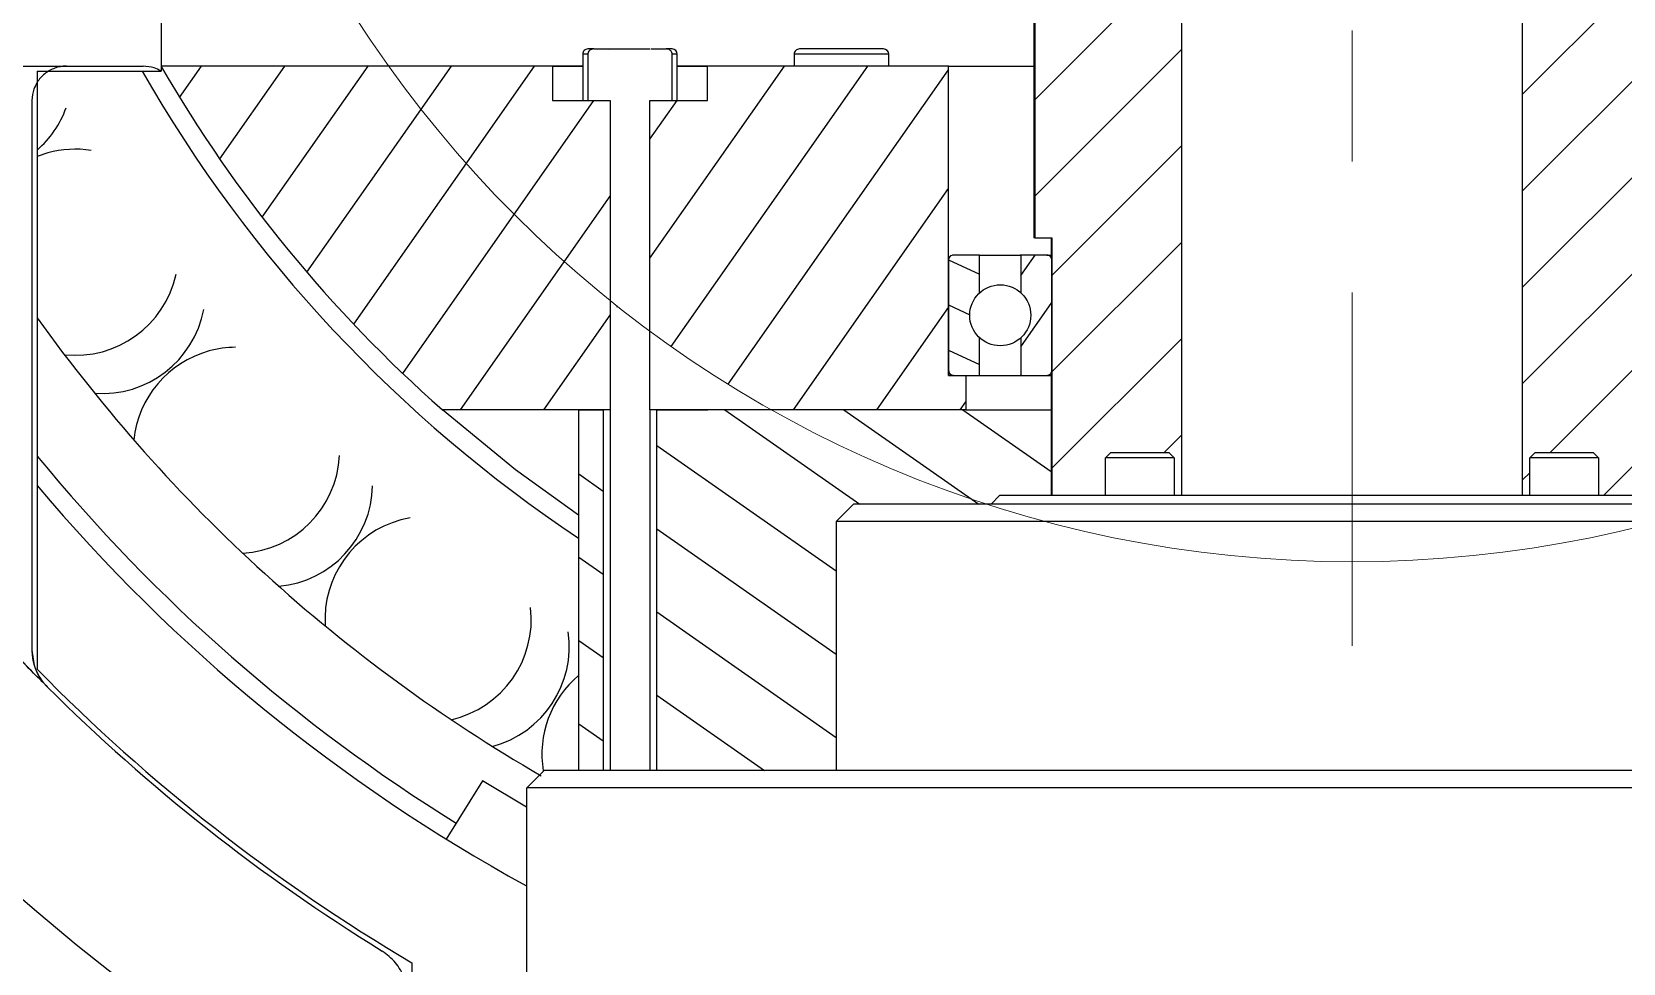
# Model space of a CAD drawing. Header units: millimetres. Extents: x 2 to 1187, y 2 to 839.
# Drawn here: x 103.67 to 140.7, y 362.53 to 384.22 of the extents above; entities that cross this region are included whole.
import ezdxf

# ---------------------------------------------------------------- set-up
doc = ezdxf.new("R2010")
doc.units = ezdxf.units.MM
doc.linetypes.add('CENTERX2', pattern=[20.319999999999997, 12.7, -2.54, 2.54, -2.54])

# ---------------------------------------------------------------- blocks, each defined once
blk = doc.blocks.new('*U52')
at = {"color": 0, "linetype": 'CENTERX2', "lineweight": 18, "ltscale": 1.2, "transparency": 16777216}
blk.add_line((-1.900551436051501e-07, 28.5), (1.900551151834407e-07, -28.5), dxfattribs=at)

msp = doc.modelspace()

# ---------------------------------------------------------------- hatches: boundary and pattern name
h = msp.add_hatch()
h.set_pattern_fill('ANSI31', color=256, scale=0.5)
h.set_pattern_definition([(45, (5.290240340435247, -37.67475550385461), (-1.122532015133644, 1.122532015133644), [])])
edge = h.paths.add_edge_path()
edge.add_line((141.7756943075513, 419.4192039169316), (141.495036191991, 419.4192039150599))
edge.add_line((141.495036191991, 419.4192039150599), (141.3747379656355, 419.4192039142578))
edge.add_line((141.3747379656355, 419.4192039142578), (141.3747379389611, 423.4192039142578))
edge.add_line((141.3747379389611, 423.4192039142578), (138.3614185367727, 423.4192038941631))
edge.add_line((138.3614185367727, 423.4192038941631), (138.3614188702028, 373.419203894163))
edge.add_spline(control_points=[(138.3614188702028, 373.419203894163), (138.4175603492041, 373.4192038945374), (138.4733374291138, 373.4192038949093), (138.5287343410107, 373.4192038952787)], knot_values=[0.6634045866219503, 0.6634045866219503, 0.6634045866219503, 0.6634045866219503, 0.6783472241660697, 0.6783472241660697, 0.6783472241660697, 0.6783472241660697], degree=3, periodic=0)
edge.add_line((138.5287343410107, 373.4192038952787), (138.5287343351424, 374.299203895477))
edge.add_line((138.5287343351424, 374.299203895477), (138.6487343343233, 374.4192038962584))
edge.add_spline(control_points=[(138.6487343343238, 374.4192038962588), (138.658955803817, 374.4192038963265), (138.6793987428032, 374.419203896462), (138.8366482077249, 374.4192038975093), (139.0614187649535, 374.4192038990068), (139.2396291445353, 374.4192039001944), (139.3287343343262, 374.4192039007881)], knot_values=[0, 0, 0, 0, 0.2499999999992527, 0.4999999999990147, 0.7499999999992577, 1, 1, 1, 1], degree=3, periodic=0)
edge.add_spline(control_points=[(139.3287343343262, 374.4192039007881), (139.4178395241177, 374.4192039013827), (139.5960499037004, 374.4192039025721), (139.8208204609365, 374.4192039040724), (139.9780699258685, 374.4192039051222), (139.9985128648632, 374.4192039052595), (140.0087343343605, 374.4192039053281)], knot_values=[0, 0, 0, 0, 0.250000000000807, 0.5000000000010134, 0.7500000000007412, 1, 1, 1, 1], degree=3, periodic=0)
edge.add_line((140.0087343343605, 374.4192039053281), (140.1287343351424, 374.2992039061467))
edge.add_line((140.1287343351424, 374.2992039061467), (140.1287343410107, 373.4192039059486))
edge.add_spline(control_points=[(140.1287343410107, 373.4192039059486), (140.1494856925668, 373.4192039060869), (140.5517871079121, 373.4192039087697), (140.9777616233078, 373.4192039116103), (141.3215867985463, 373.4192039139032), (141.3747382723907, 373.4192039142576)], knot_values=[0.3513170632974471, 0.3513170632974471, 0.3513170632974471, 0.3513170632974471, 0.3580783645147824, 0.483078364514781, 0.5067613012173553, 0.5067613012173553, 0.5067613012173553, 0.5067613012173553], degree=3, periodic=0)
edge.add_line((141.3747382723911, 373.4192039142576), (141.3747382323796, 379.4192039142577))
edge.add_line((141.3747382323796, 379.4192039142577), (141.7756945742954, 379.4192039169316))
edge.add_line((141.7756945742954, 379.4192039169316), (141.7756943075513, 419.4192039169316))
edge = h.paths.add_edge_path()
edge.add_line((127.0090844245911, 379.4192038184589), (127.410040766507, 379.4192038211328))
edge.add_line((127.410040766507, 379.4192038211328), (127.4100408065185, 373.4192038211326))
edge.add_spline(control_points=[(127.410040806519, 373.4192038211326), (127.4631922802967, 373.419203821487), (127.8070174554541, 373.4192038237799), (128.2329919707987, 373.4192038266206), (128.6352933861925, 373.4192038293033), (128.6560447378093, 373.4192038294417)], knot_values=[0.4932386987627561, 0.4932386987627561, 0.4932386987627561, 0.4932386987627561, 0.5169216354355964, 0.6419216354355932, 0.6486829366728339, 0.6486829366728339, 0.6486829366728339, 0.6486829366728339], degree=3, periodic=0)
edge.add_line((128.6560447378093, 373.4192038294417), (128.6560447319409, 374.2992038296398))
edge.add_line((128.6560447319409, 374.2992038296398), (128.7760447311219, 374.4192038304215))
edge.add_spline(control_points=[(128.7760447311223, 374.419203830422), (128.7862662006155, 374.4192038304896), (128.8067091396017, 374.4192038306249), (128.9639586045234, 374.4192038316723), (129.1887291617521, 374.4192038331698), (129.3669395413338, 374.4192038343573), (129.4560447311248, 374.4192038349511)], knot_values=[0, 0, 0, 0, 0.2499999999994811, 0.4999999999991823, 0.7499999999993581, 1, 1, 1, 1], degree=3, periodic=0)
edge.add_spline(control_points=[(129.4560447311248, 374.4192038349511), (129.5451499209163, 374.4192038355457), (129.723360300499, 374.419203836735), (129.948130857735, 374.4192038382353), (130.1053803226671, 374.4192038392853), (130.1258232616617, 374.4192038394224), (130.136044731159, 374.419203839491)], knot_values=[0, 0, 0, 0, 0.2500000000007667, 0.5000000000010216, 0.7500000000007667, 1, 1, 1, 1], degree=3, periodic=0)
edge.add_line((130.136044731159, 374.419203839491), (130.2560447319409, 374.2992038403098))
edge.add_line((130.2560447319409, 374.2992038403098), (130.2560447378093, 373.4192038401115))
edge.add_spline(control_points=[(130.2560447378093, 373.4192038401115), (130.3114416497357, 373.4192038404809), (130.3672187296753, 373.4192038408529), (130.423360208707, 373.4192038412273)], knot_values=[0.3216527758042859, 0.3216527758042859, 0.3216527758042859, 0.3216527758042859, 0.3365954133564725, 0.3365954133564725, 0.3365954133564725, 0.3365954133564725], degree=3, periodic=0)
edge.add_line((130.423360208707, 373.4192038412273), (130.4233598752769, 423.4192038412274))
edge.add_line((130.4233598752769, 423.4192038412274), (127.4100404730885, 423.4192038211328))
edge.add_line((127.4100404730885, 423.4192038211328), (127.4100404997629, 419.4192038211327))
edge.add_line((127.4100404997629, 419.4192038211327), (127.0090841578471, 419.4192038184589))
edge.add_line((127.0090841578471, 419.4192038184589), (127.0090844245911, 379.4192038184589))
h = msp.add_hatch()
h.set_pattern_fill('ANSI31', color=256, scale=0.3, angle=10)
h.set_pattern_definition([(55, (0, 0), (-0.7802423221852646, 0.5463315556243713), [])])
edge = h.paths.add_edge_path()
edge.add_spline(control_points=[(127.4100404818911, 422.0992038211328), (127.4090784235645, 422.1106375522636), (127.4072301765968, 422.1326033295046), (127.3980014372574, 422.1529084612274), (127.3923892144093, 422.1618975440556)], knot_values=[0, 0, 0, 0, 0.1819875844286156, 0.3496232939572136, 0.3496232939572136, 0.3496232939572136, 0.3496232939572136], degree=3, periodic=0)
edge.add_spline(control_points=[(127.3923892144093, 422.1618975440556), (127.3908386162258, 422.1643811331578), (127.3816083113411, 422.1780283037142), (127.3601622299673, 422.1991892819514), (127.3252351435462, 422.2163456369056), (127.3007477010847, 422.2183175700028), (127.2897422547353, 422.2192038203305)], knot_values=[0.3496232939572136, 0.3496232939572136, 0.3496232939572136, 0.3496232939572136, 0.3959392784988786, 0.6101052336609224, 0.8247687181051618, 0.9999999999999999, 0.9999999999999999, 0.9999999999999999, 0.9999999999999999], degree=3, periodic=0)
edge.add_line((127.2897422547353, 422.2192038203305), (126.6883906529981, 422.2192038163204))
edge.add_line((126.6883906529981, 422.2192038163204), (126.6883906588454, 421.3423672707016))
edge.add_arc((126.2075042465622, 420.8192038131136), 0.7105995671782972, 0, 47.41110159548401, ccw=False)
edge.add_arc((126.2075042465622, 420.8192038131136), 0.710599567178297, -47.411100831317924, 0, ccw=False)
edge.add_line((126.6883906658229, 420.2960403619394), (126.6883906716702, 419.4192038163203))
edge.add_line((126.6883906716702, 419.4192038163203), (127.2897422734074, 419.4192038203305))
edge.add_spline(control_points=[(127.2897422734074, 419.4192038203305), (127.2922741873873, 419.4192542110616), (127.3082974609422, 419.4195731099169), (127.3376499859623, 419.4266633408253), (127.3705037883784, 419.4476230939094), (127.3864452822021, 419.4669967134108), (127.392389232316, 419.4766633381931)], knot_values=[0, 0, 0, 0, 0.0404249291868975, 0.2558300573917609, 0.4711966617867565, 0.6511857858260073, 0.6511857858260073, 0.6511857858260073, 0.6511857858260073], degree=3, periodic=0)
edge.add_spline(control_points=[(127.392389232316, 419.4766633381931), (127.3935457670141, 419.4785442064305), (127.4014312932281, 419.4921729667805), (127.408816626102, 419.5133138515525), (127.4097462946402, 419.5329801836911), (127.4100404989627, 419.5392038211328)], knot_values=[0.6511857858260073, 0.6511857858260073, 0.6511857858260073, 0.6511857858260073, 0.686206885133976, 0.9006965526239377, 1, 1, 1, 1], degree=3, periodic=0)
edge.add_line((127.4100404989627, 419.5392038211335), (127.410040481891, 422.0992038211328))
edge = h.paths.add_edge_path()
edge.add_line((142.0963877750562, 422.2192039190701), (141.495036173319, 422.2192039150599))
edge.add_spline(control_points=[(141.4950361733189, 422.2192039150599), (141.492504259339, 422.2191535243288), (141.4764809857841, 422.2188346254736), (141.4471284607641, 422.2117443945652), (141.4142746583479, 422.1907846414811), (141.3983331645244, 422.1714110219797), (141.3923892144103, 422.1617443971975)], knot_values=[0, 0, 0, 0, 0.04042492918691664, 0.2558300573917623, 0.4711966617867626, 0.6511857858259162, 0.6511857858259162, 0.6511857858259162, 0.6511857858259162], degree=3, periodic=0)
edge.add_spline(control_points=[(141.3923892144103, 422.1617443971975), (141.3912326797123, 422.1598635289602), (141.3833471534983, 422.14623476861), (141.3759618206243, 422.125093883838), (141.3750321520862, 422.1054275516994), (141.3747379477637, 422.0992039142577)], knot_values=[0.6511857858259162, 0.6511857858259162, 0.6511857858259162, 0.6511857858259162, 0.6862068851339916, 0.9006965526239338, 0.9999999999999999, 0.9999999999999999, 0.9999999999999999, 0.9999999999999999], degree=3, periodic=0)
edge.add_line((141.3747379477637, 422.0992039142581), (141.3747379648353, 419.5392039142578))
edge.add_spline(control_points=[(141.3747379648352, 419.5392039142578), (141.3757000231618, 419.5277701831269), (141.3775482701296, 419.5058044058859), (141.3867770094689, 419.4854992741629), (141.3923892323171, 419.4765101913347)], knot_values=[0, 0, 0, 0, 0.1819875844289816, 0.3496232939580574, 0.3496232939580574, 0.3496232939580574, 0.3496232939580574], degree=3, periodic=0)
edge.add_spline(control_points=[(141.3923892323171, 419.4765101913347), (141.3939398305006, 419.4740266022326), (141.4031701353852, 419.4603794316761), (141.4246162167591, 419.4392184534391), (141.4595433031802, 419.4220620984849), (141.4840307456417, 419.4200901653877), (141.495036191991, 419.4192039150599)], knot_values=[0.3496232939580574, 0.3496232939580574, 0.3496232939580574, 0.3496232939580574, 0.3959392784992682, 0.6101052336613004, 0.824768718105549, 1, 1, 1, 1], degree=3, periodic=0)
edge.add_line((141.4950361919906, 419.41920391506), (141.7756943075513, 419.4192039169316))
edge.add_line((141.7756943075513, 419.4192039169316), (142.0963877937282, 419.4192039190701))
edge.add_line((142.0963877937282, 419.4192039190701), (142.0963877878809, 420.296040464689))
edge.add_arc((142.5772742001642, 420.819203922277), 0.7105995671783423, 180, 227.4111015954854, ccw=False)
edge.add_arc((142.5772742001642, 420.819203922277), 0.7105995671783423, 132.5888991686807, 180, ccw=False)
edge.add_line((142.0963877809034, 421.3423673734513), (142.0963877750561, 422.2192039190701))
edge = h.paths.add_edge_path()
edge.add_spline(control_points=[(127.4100407699746, 378.8992038211327), (127.4090787116481, 378.9106375522636), (127.4072304646803, 378.9326033295046), (127.398001725341, 378.9529084612274), (127.3923895024928, 378.9618975440556)], knot_values=[0, 0, 0, 0, 0.1819875844286263, 0.3496232939571624, 0.3496232939571624, 0.3496232939571624, 0.3496232939571624], degree=3, periodic=0)
edge.add_spline(control_points=[(127.3923895024928, 378.9618975440556), (127.3908389043093, 378.9643811331578), (127.3816085994247, 378.9780283037143), (127.3601625180508, 378.9991892819514), (127.3252354316297, 379.0163456369056), (127.3007479891682, 379.0183175700028), (127.2897425428189, 379.0192038203305)], knot_values=[0.3496232939571624, 0.3496232939571624, 0.3496232939571624, 0.3496232939571624, 0.3959392784989152, 0.6101052336609499, 0.8247687181051924, 1, 1, 1, 1], degree=3, periodic=0)
edge.add_line((127.2897425428189, 379.0192038203305), (126.6883909410817, 379.0192038163203))
edge.add_line((126.6883909410817, 379.0192038163203), (126.688390946929, 378.1423672707015))
edge.add_arc((126.2075045346457, 377.6192038131135), 0.710599567178362, 0, 47.411101595484524, ccw=False)
edge.add_arc((126.2075045346457, 377.6192038131135), 0.7105995671783621, -47.41110083131838, 0, ccw=False)
edge.add_line((126.6883909539065, 377.0960403619392), (126.6883909597538, 376.2192038163204))
edge.add_line((126.6883909597538, 376.2192038163204), (127.2897425614909, 376.2192038203306))
edge.add_spline(control_points=[(127.289742561491, 376.2192038203306), (127.2922744754711, 376.2192542110617), (127.3082977490261, 376.2195731099169), (127.3376502740462, 376.2266633408255), (127.3705040764622, 376.2476230939096), (127.3864455702856, 376.2669967134108), (127.3923895203996, 376.276663338193)], knot_values=[0, 0, 0, 0, 0.04042492918944392, 0.255830057394288, 0.4711966617892855, 0.6511857858258688, 0.6511857858258688, 0.6511857858258688, 0.6511857858258688], degree=3, periodic=0)
edge.add_spline(control_points=[(127.3923895203996, 376.276663338193), (127.3935460550977, 376.2785442064305), (127.4014315813118, 376.2921729667808), (127.4088169141857, 376.3133138515528), (127.4097465827238, 376.3329801836913), (127.4100407870463, 376.3392038211327)], knot_values=[0.6511857858258688, 0.6511857858258688, 0.6511857858258688, 0.6511857858258688, 0.6862068851364908, 0.9006965526264447, 0.9999999999999999, 0.9999999999999999, 0.9999999999999999, 0.9999999999999999], degree=3, periodic=0)
edge.add_line((127.4100407870463, 376.339203821133), (127.4100407699746, 378.8992038211327))
edge = h.paths.add_edge_path()
edge.add_line((142.0963880631398, 379.0192039190702), (141.4950364614026, 379.01920391506))
edge.add_spline(control_points=[(141.4950364614025, 379.01920391506), (141.4925045474226, 379.0191535243288), (141.4764812738677, 379.0188346254737), (141.4471287488477, 379.0117443945651), (141.4142749464315, 378.9907846414811), (141.3983334526079, 378.9714110219799), (141.392389502494, 378.9617443971975)], knot_values=[0, 0, 0, 0, 0.04042492918690391, 0.2558300573917646, 0.4711966617867599, 0.6511857858255868, 0.6511857858255868, 0.6511857858255868, 0.6511857858255868], degree=3, periodic=0)
edge.add_spline(control_points=[(141.392389502494, 378.9617443971975), (141.3912329677958, 378.9598635289602), (141.3833474415819, 378.9462347686101), (141.3759621087079, 378.925093883838), (141.3750324401697, 378.9054275516994), (141.3747382358473, 378.8992039142578)], knot_values=[0.6511857858255868, 0.6511857858255868, 0.6511857858255868, 0.6511857858255868, 0.6862068851339791, 0.9006965526239569, 1, 1, 1, 1], degree=3, periodic=0)
edge.add_line((141.3747382358473, 378.8992039142581), (141.3747382529189, 376.3392039142577))
edge.add_spline(control_points=[(141.3747382529188, 376.3392039142578), (141.3757003112454, 376.3277701831268), (141.3775485582132, 376.3058044058859), (141.3867772975525, 376.2854992741629), (141.3923895204007, 376.2765101913348)], knot_values=[0, 0, 0, 0, 0.1819875844303302, 0.3496232939576125, 0.3496232939576125, 0.3496232939576125, 0.3496232939576125], degree=3, periodic=0)
edge.add_spline(control_points=[(141.3923895204007, 376.2765101913348), (141.3939401185841, 376.2740266022325), (141.4031704234689, 376.260379431676), (141.4246165048429, 376.239218453439), (141.459543591264, 376.2220620984849), (141.4840310337254, 376.2200901653877), (141.4950364800746, 376.21920391506)], knot_values=[0.3496232939576125, 0.3496232939576125, 0.3496232939576125, 0.3496232939576125, 0.3959392785006104, 0.6101052336626436, 0.8247687181069004, 1, 1, 1, 1], degree=3, periodic=0)
edge.add_line((141.4950364800746, 376.21920391506), (142.0963880818118, 376.2192039190701))
edge.add_line((142.0963880818118, 376.2192039190701), (142.0963880759645, 377.0960404646889))
edge.add_arc((142.5772744882478, 377.6192039222769), 0.7105995671784034, 180, 227.4111015954837, ccw=False)
edge.add_arc((142.5772744882478, 377.6192039222769), 0.7105995671784033, 132.5888991686793, 180, ccw=False)
edge.add_line((142.096388068987, 378.1423673734513), (142.0963880631398, 379.0192039190702))
h = msp.add_hatch()
h.set_pattern_fill('ANSI31', color=256, scale=0.5, angle=10)
h.set_pattern_definition([(55, (0, 0), (-1.300403870308774, 0.9105525927072857), [])])
h.paths.add_polyline_path([(111.9786323376458, 383.4192037182269), (106.6848428865347, 383.4192036829247), (106.6848428865955, 383.4100855881743, 0.08121139721118567), (113.2263790376009, 375.4192037265476), (117.1280687020353, 375.4192037525664), (117.1280686850641, 377.9641405880028, -0.06841972796236807)])
h.paths.add_polyline_path([(125.0055266406874, 383.419203805098), (119.4057691538269, 383.4192037677554), (119.3953985875308, 383.4092037676862), (119.395398592799, 382.6192037676863), (118.0567103021851, 382.6192037587591), (118.0567103379974, 377.2489061790307, 0.03062941645069253), (120.88770482368, 375.4192037776379), (125.406111440708, 375.4192038077693), (125.4061114353732, 376.2192038077694), (125.0055266887013, 376.219203805098)])
h.paths.add_polyline_path([(117.1280686540213, 382.6192037525664), (115.7893803634074, 382.6192037436392), (115.7893803581393, 383.4092037436392), (115.7790097917098, 383.4192037435701), (111.9786323376458, 383.4192037182269, 0.068419727962368), (117.1280686850641, 377.9641405880028)])
h.paths.add_polyline_path([(150.7280684984459, 382.6192039766314), (149.3893803233431, 382.6192039677042), (149.389380318075, 383.4092039677042), (149.3790097518746, 383.419203967635), (143.7792523048503, 383.4192039302924), (143.7792523528642, 376.2192039302925), (143.3786676061924, 376.2192039276212), (143.3786676115273, 375.4192039276211), (147.897074228558, 375.4192039577526, 0.03062941469468131), (150.7280685342583, 377.2489062822679)])
h.paths.add_polyline_path([(156.8061466078946, 383.4192040171636), (153.0057691936631, 383.4192039918204), (152.9953986275961, 383.4092039917512), (152.9953986328643, 382.6192039917512), (151.6567104577616, 382.6192039828242), (151.6567104888044, 377.9641409434458, 0.06841972614110746)])
h.paths.add_polyline_path([(162.0999360590639, 383.4100859577155), (162.0999360590031, 383.4192040524658), (156.8061466078946, 383.4192040171636, -0.06841972614110742), (151.6567104888044, 377.9641409434458), (151.6567105057755, 375.4192039828241), (155.5584000146344, 375.4192040088429, 0.08121139721118592)])
h = msp.add_hatch()
h.set_pattern_fill('ANSI31', color=256, scale=0.3, angle=110)
h.set_pattern_definition([(155, (0, 0), (-0.4025438943080162, -0.8632581671524091), [])])
edge = h.paths.add_edge_path()
edge.add_line((125.726618115385, 378.1423672642878), (125.7266181095377, 379.0192038099067))
edge.add_line((125.7266181095377, 379.0192038099067), (125.1256967895871, 379.0192038058994))
edge.add_spline(control_points=[(125.1256967895871, 379.0192038058994), (125.1231324825988, 379.0191520427071), (125.1071025439439, 379.018828461794), (125.077775952415, 379.0117123215115), (125.0431180206197, 378.9895585836738), (125.0179346854451, 378.9571417976836), (125.0067508751831, 378.9251041061219), (125.0058211518729, 378.9054340947337), (125.0055266708282, 378.899203805098)], knot_values=[0, 0, 0, 0, 0.04096338931693985, 0.2560694257112222, 0.4711352459580527, 0.685984839182824, 0.9005386746710955, 1, 1, 1, 1], degree=3, periodic=0)
edge.add_line((125.0055266708295, 378.8992038051214), (125.0055266879012, 376.3392038050829))
edge.add_spline(control_points=[(125.0055266878998, 376.339203805098), (125.0064896355684, 376.3277579515712), (125.0085845004012, 376.302857827905), (125.0264100258169, 376.2677801589982), (125.0554389102622, 376.2391519810313), (125.0903250903635, 376.2220440888792), (125.1147479384507, 376.2200829797256), (125.1256968082592, 376.2192038058994)], knot_values=[0, 0, 0, 0, 0.1822774114497835, 0.3965392424503181, 0.6109178068823822, 0.8255727480238253, 1, 1, 1, 1], degree=3, periodic=0)
edge.add_line((125.1256968082593, 376.2192038058994), (125.4061114353732, 376.2192038077694))
edge.add_line((125.4061114353732, 376.2192038077694), (125.7266181282097, 376.2192038099067))
edge.add_line((125.7266181282098, 376.2192038099067), (125.7266181223625, 377.0960403555255))
edge.add_arc((126.2075045346457, 377.6192038131135), 0.7105995671783621, 180, 227.4111015954854, ccw=False)
edge.add_arc((126.2075045346457, 377.6192038131135), 0.7105995671783621, 132.5888991686807, 180, ccw=False)
edge = h.paths.add_edge_path()
edge.add_spline(control_points=[(143.7792523349937, 378.8992039302925), (143.7782893873251, 378.9106497838192), (143.7761945224923, 378.9355499074856), (143.7583689970766, 378.9706275763923), (143.7293401126312, 378.9992557543592), (143.69445393253, 379.0163636465113), (143.6700310844428, 379.0183247556648), (143.6590822146343, 379.0192039294911)], knot_values=[0, 0, 0, 0, 0.1822774114498011, 0.3965392424503428, 0.6109178068824083, 0.8255727480238454, 1, 1, 1, 1], degree=3, periodic=0)
edge.add_line((143.6590822146343, 379.0192039294911), (143.0581608946837, 379.0192039254838))
edge.add_line((143.0581608946837, 379.0192039254838), (143.058160900531, 378.142367379865))
edge.add_arc((142.5772744882478, 377.6192039222769), 0.7105995671784033, 0, 47.4111015954885, ccw=False)
edge.add_arc((142.5772744882478, 377.6192039222769), 0.7105995671784033, -47.411100831322415, 0, ccw=False)
edge.add_line((143.0581609075086, 377.0960404711026), (143.0581609133558, 376.2192039254838))
edge.add_line((143.0581609133558, 376.2192039254838), (143.6590822333063, 376.2192039294911))
edge.add_spline(control_points=[(143.6590822333063, 376.2192039294911), (143.6616465402946, 376.2192556926834), (143.6776764789495, 376.2195792735965), (143.7070030704783, 376.2266954138788), (143.7416610022735, 376.2488491517165), (143.7668443374483, 376.2812659377067), (143.7780281477104, 376.3133036292684), (143.7789578710205, 376.3329736406567), (143.7792523520653, 376.3392039302925)], knot_values=[0, 0, 0, 0, 0.04096338931553186, 0.2560694257098146, 0.471135245956639, 0.6859848391814262, 0.9005386746697023, 0.9999999999999999, 0.9999999999999999, 0.9999999999999999, 0.9999999999999999], degree=3, periodic=0)
edge.add_line((143.7792523520639, 376.3392039302783), (143.7792523349923, 378.8992039303046))
h = msp.add_hatch()
h.set_pattern_fill('ANSI31', color=256, scale=0.5, angle=100)
h.set_pattern_definition([(145, (0, 0), (-0.9105525927072857, -1.300403870308774), [])])
edge = h.paths.add_edge_path()
edge.add_line((122.392389543456, 372.819203787672), (122.7923895407886, 373.2192037903392))
edge.add_spline(control_points=[(122.7923895407886, 373.2192037903392), (122.8355613968567, 373.2192037906272), (122.921905108993, 373.219203791203), (123.61167175159, 373.2192037958028), (124.6207280526274, 373.2192038025317), (125.4839987158259, 373.2192038082885), (125.9108502399167, 373.219203811135)], knot_values=[0.5220376200645589, 0.5220376200645589, 0.5220376200645589, 0.5220376200645589, 0.6470376200645578, 0.7720376200645598, 0.897037620064561, 1, 1, 1, 1], degree=3, periodic=0)
edge.add_arc((134.3923893660726, 399.4192038676983), 27.53863665674896, 240.63375176383488, 252.0620469148663, ccw=False)
edge.add_line((120.88770482368, 375.4192037776379), (118.2321502845609, 375.4192037599291))
edge.add_line((118.2321502845609, 375.4192037599291), (118.219441221058, 375.4092037598443))
edge.add_line((118.219441221058, 375.4092037598443), (118.2194412770075, 367.0192037598441))
edge.add_spline(control_points=[(118.2194412770111, 367.0192037598441), (118.6013338233269, 367.0192037623908), (119.4818580409459, 367.0192037682627), (120.9043068596854, 367.0192037777484), (121.9432233161921, 367.0192037846765), (122.3923895821341, 367.0192037876719)], knot_values=[0.4407228073235527, 0.4407228073235527, 0.4407228073235527, 0.4407228073235527, 0.5167935731084397, 0.6001269064417718, 0.6594040991182177, 0.6594040991182177, 0.6594040991182177, 0.6594040991182177], degree=3, periodic=0)
edge.add_line((122.3923895821341, 367.0192037876719), (122.392389543456, 372.819203787672))
edge = h.paths.add_edge_path()
edge.add_line((127.3923895261177, 375.419203821015), (125.406111440708, 375.4192038077693))
edge.add_line((125.406111440708, 375.4192038077693), (120.8877048236801, 375.4192037776379))
edge.add_arc((134.3923893660726, 399.4192038676983), 27.53863665674895, 240.6337517638347, 252.0620469148657)
edge.add_spline(control_points=[(125.9108502399167, 373.2192038111351), (125.9378823691436, 373.2192038113153), (125.9650626623951, 373.2192038114966), (125.9923895407888, 373.2192038116788)], knot_values=[0.515517103672237, 0.515517103672237, 0.515517103672237, 0.515517103672237, 0.5220376200645588, 0.5220376200645588, 0.5220376200645588, 0.5220376200645588], degree=3, periodic=0)
edge.add_line((125.9923895407888, 373.2192038116788), (126.1923895394547, 373.4192038130125))
edge.add_spline(control_points=[(126.1923895394548, 373.4192038130125), (126.222907575641, 373.419203813216), (126.2839436480132, 373.4192038136231), (126.7373232341764, 373.4192038166466), (127.1724026145662, 373.4192038195479), (127.3923895394555, 373.4192038210148)], knot_values=[0.651313463732198, 0.651313463732198, 0.651313463732198, 0.651313463732198, 0.7763134637322119, 0.9013134637322107, 1, 1, 1, 1], degree=3, periodic=0)
edge.add_line((127.3923895394549, 373.4192038210148), (127.3923895261177, 375.419203821015))
edge = h.paths.add_edge_path()
edge.add_line((147.897074228558, 375.4192039577526), (143.3786676115273, 375.4192039276211))
edge.add_line((143.3786676115273, 375.4192039276211), (141.3923895261177, 375.4192039143755))
edge.add_line((141.3923895261177, 375.4192039143755), (141.3923895394549, 373.4192039143753))
edge.add_spline(control_points=[(141.3923895394542, 373.4192039143753), (141.6123764642772, 373.4192039158423), (142.0474558446301, 373.4192039187437), (142.5008354308219, 373.4192039217671), (142.5618715032439, 373.4192039221741), (142.5923895394548, 373.4192039223776)], knot_values=[0, 0, 0, 0, 0.09868653623805068, 0.2236865362380491, 0.3486865362380714, 0.3486865362380714, 0.3486865362380714, 0.3486865362380714], degree=3, periodic=0)
edge.add_line((142.5923895394548, 373.4192039223776), (142.7923895407887, 373.2192039237113))
edge.add_spline(control_points=[(142.7923895407887, 373.2192039237113), (142.8197164191862, 373.2192039238936), (142.8468967124414, 373.2192039240748), (142.8739288416719, 373.2192039242551)], knot_values=[0.4779623799048705, 0.4779623799048705, 0.4779623799048705, 0.4779623799048705, 0.4844828962980761, 0.4844828962980761, 0.4844828962980761, 0.4844828962980761], degree=3, periodic=0)
edge.add_arc((134.3923893660726, 399.4192038676983), 27.53863665674897, 287.9379538492994, 299.3662490003305)
edge = h.paths.add_edge_path()
edge.add_line((150.5653378308424, 375.4092039755462), (150.5526287672153, 375.4192039754614))
edge.add_line((150.5526287672153, 375.4192039754614), (147.897074228558, 375.4192039577526))
edge.add_arc((134.3923893660726, 399.4192038676983), 27.53863665674896, 287.93795384929945, 299.3662490003304, ccw=False)
edge.add_spline(control_points=[(142.8739288416719, 373.2192039242551), (143.3007803656352, 373.2192039271015), (144.1640510287403, 373.2192039328583), (145.1731073297791, 373.2192039395874), (145.8628739724783, 373.2192039441871), (145.9492176846853, 373.2192039447629), (145.9923895407887, 373.2192039450507)], knot_values=[0, 0, 0, 0, 0.1029623799048646, 0.2279623799048625, 0.3529623799048588, 0.4779623799048704, 0.4779623799048704, 0.4779623799048704, 0.4779623799048704], degree=3, periodic=0)
edge.add_line((145.9923895407887, 373.2192039450507), (146.3923895434561, 372.8192039477183))
edge.add_line((146.3923895434561, 372.8192039477183), (146.3923895821341, 367.0192039477183))
edge.add_spline(control_points=[(146.3923895821341, 367.0192039477183), (146.8415558478509, 367.0192039507136), (147.8804723041621, 367.0192039576417), (149.3029211227748, 367.0192039671275), (150.1834453404481, 367.0192039729993), (150.5653378867882, 367.019203975546)], knot_values=[0.3405959008832068, 0.3405959008832068, 0.3405959008832068, 0.3405959008832068, 0.3998730935299392, 0.4832064268632714, 0.5592771926467406, 0.5592771926467406, 0.5592771926467406, 0.5592771926467406], degree=3, periodic=0)
edge.add_line((150.5653378867919, 367.019203975546), (150.5653378308424, 375.4092039755462))
edge = h.paths.add_edge_path()
edge.add_line((152.3855324930464, 375.4192039876843), (151.832150285019, 375.4192039839941))
edge.add_line((151.832150285019, 375.4192039839941), (151.8194412215254, 375.4092039839093))
edge.add_line((151.8194412215254, 375.4092039839093), (151.8194412774749, 367.0192039839091))
edge.add_spline(control_points=[(151.8194412774749, 367.0192039839091), (152.0320990999195, 367.0192039853272), (152.220504364213, 367.0192039865836), (152.3855325490586, 367.019203987684)], knot_values=[0.1870694577977584, 0.1870694577977584, 0.1870694577977584, 0.1870694577977584, 0.2447950427650669, 0.2447950427650669, 0.2447950427650669, 0.2447950427650669], degree=3, periodic=0)
edge.add_line((152.3855325490626, 367.019203987684), (152.3855324930464, 375.4192039876843))
edge = h.paths.add_edge_path()
edge.add_line((116.9653378313098, 375.4092037514812), (116.9526287676734, 375.4192037513964))
edge.add_line((116.9526287676734, 375.4192037513964), (116.3992465591889, 375.4192037477061))
edge.add_line((116.3992465591889, 375.4192037477061), (116.3992466152052, 367.0192037477059))
edge.add_spline(control_points=[(116.3992466152092, 367.0192037477059), (116.5642748001746, 367.0192037488064), (116.7526800646228, 367.0192037500628), (116.9653378872593, 367.019203751481)], knot_values=[0.7552049571629731, 0.7552049571629731, 0.7552049571629731, 0.7552049571629731, 0.8129305421726267, 0.8129305421726267, 0.8129305421726267, 0.8129305421726267], degree=3, periodic=0)
edge.add_line((116.9653378872593, 367.019203751481), (116.9653378313098, 375.4092037514812))

# ---------------------------------------------------------------- linework, layer by layer
at = {"color": 7, "linetype": 'Continuous', "lineweight": 25}
for p, q in [((130.4233598752769, 423.4192038412274), (130.423360208707, 373.4192038412274)), ((138.3614188702028, 373.4192038941631), (138.3614185367727, 423.4192038941631)), ((127.0090841578471, 419.4192038184589), (127.0090844245911, 379.4192038184589)), ((106.6795784277142, 399.4176136360858), (106.6795785352014, 383.2992036828896)), ((126.9923894594317, 385.4192038183476), (126.9923894994432, 379.4192038183476)), ((116.4923894709012, 383.6992037483275), (116.4923894781033, 382.6192037483274)), ((116.6109650837597, 383.6992037491181), (116.4923894709012, 383.6992037483273)), ((116.6109650837597, 383.6992037491181), (116.6109650909618, 382.619203749118)), ((116.7476446401813, 383.8192037500295), (116.612389470101, 383.8192037491275)), ((116.7476446401813, 383.8192037500295), (117.1094880022258, 383.8192037524424)), ((117.1094880022258, 383.8192037524424), (117.1222290653469, 383.8103841448342)), ((117.1094880022257, 383.8192037524424), (117.3796383712492, 383.819203754244)), ((117.3796383712492, 383.819203754244), (118.0570241898061, 383.8192037587613)), ((118.0752909379762, 383.819203758883), (118.4371343000207, 383.819203761296)), ((118.572389470101, 383.819203762198), (118.4371343000207, 383.819203761296)), ((118.5738138652447, 382.6192037622075), (118.5738138580428, 383.6992037622075)), ((118.6923894709012, 383.6992037629983), (118.5738138580428, 383.6992037622075)), ((118.6923894781033, 382.6192037629984), (118.6923894709012, 383.6992037629984)), ((121.4129955471758, 383.699203781141), (121.412995549043, 383.4192037811408)), ((123.6129955471758, 383.6992037958118), (121.4129955471758, 383.6992037811409)), ((123.4929955463755, 383.8192037950115), (121.5329955463755, 383.8192037819411)), ((123.6129955490431, 383.4192037958117), (123.6129955471758, 383.6992037958119)), ((98.66828157421722, 383.4192036294655), (104.4732887019596, 383.4192036681767)), ((103.7973218676546, 383.2992036636689), (106.6848509781759, 383.2992036829248)), ((103.7973218676546, 383.2992036636689), (103.7973219605076, 369.3752984882507)), ((104.4774135449468, 383.4192036682042), (106.2633579870976, 383.419203680114)), ((106.6795765516668, 383.4192036828896), (106.6803894727688, 383.419203682895)), ((106.6795765516668, 383.4192036828896), (106.6803894727782, 383.4177957448416)), ((106.6803894727688, 383.419203682895), (106.6803894727782, 383.4177957448416)), ((106.6803894727688, 383.419203682895), (106.6848428865347, 383.4192036829247)), ((106.6803894727782, 383.4177957448416), (106.6848428865955, 383.4100855881743)), ((106.6848428865347, 383.4192036829247), (106.6848428865955, 383.4100855881743)), ((115.7790097917098, 383.4192037435701), (106.6848428865347, 383.4192036829247)), ((115.7790097917098, 383.4192037435701), (115.7893803581393, 383.4092037436392)), ((116.4923894727685, 383.4192037483273), (115.7790097917098, 383.4192037435701)), ((115.7893803581393, 383.4092037436392), (115.7893803634074, 382.6192037436392)), ((116.4923894728351, 383.4092037483273), (115.7893803581393, 383.4092037436392)), ((119.4057691538269, 383.4192037677554), (118.6923894727684, 383.4192037629982)), ((119.3953985875308, 383.4092037676863), (118.6923894728351, 383.4092037629982)), ((119.3953985875308, 383.4092037676862), (119.4057691538269, 383.4192037677554)), ((119.395398592799, 382.6192037676863), (119.3953985875308, 383.4092037676862)), ((125.0055266406874, 383.419203805098), (119.4057691538269, 383.4192037677554)), ((125.0055266887013, 376.219203805098), (125.0055266406874, 383.419203805098)), ((125.0055266406874, 383.419203805098), (126.9923894727688, 383.4192038183476)), ((103.677306115113, 382.6192036628686), (103.6732887072945, 382.6192036628418)), ((103.677306115113, 382.6192036628686), (103.6773062004632, 369.8203761493292)), ((115.7893803634074, 382.6192037436392), (117.1280686540213, 382.6192037525664)), ((117.1280686540213, 382.6192037525664), (117.1280687020353, 375.4192037525664)), ((118.056710350199, 375.4192037587591), (118.0567103021851, 382.6192037587591)), ((118.0567103021851, 382.6192037587591), (119.395398592799, 382.6192037676863)), ((104.0451754902118, 381.3998103791706), (103.797321880876, 381.3165745216829)), ((127.0090844245911, 379.4192038184589), (126.9923894994432, 379.4192038183476)), ((127.0090844245911, 379.4192038184589), (127.410040766507, 379.4192038211328)), ((127.3923894994432, 379.4192038210151), (127.3923895025113, 378.9591330960796)), ((127.410040766507, 379.4192038211328), (127.4100408065185, 373.4192038211327)), ((125.0055266708282, 378.899203805098), (125.0055266878998, 376.339203805098)), ((125.1256967895871, 379.0192038058994), (125.1123895021107, 379.0192038058106)), ((125.7266181095377, 379.0192038099067), (125.1256967895871, 379.0192038058994)), ((125.726618115385, 378.1423672642878), (125.7266181095377, 379.0192038099067)), ((125.7266181095377, 379.0192038099067), (126.6723895021107, 379.0192038162136)), ((126.6883909410817, 379.0192038163203), (126.6723895021107, 379.0192038162136)), ((126.6883909410817, 379.0192038163203), (126.688390946929, 378.1423672707015)), ((127.2897425428189, 379.0192038203305), (126.6883909410817, 379.0192038163203)), ((127.2897425428189, 379.0192038203305), (127.3923895021107, 379.019203821015)), ((127.4100407870463, 376.3392038211327), (127.4100407699746, 378.8992038211327)), ((117.28273326885, 377.8378656914236), (117.2827332690401, 377.8093441978714)), ((125.7266181282098, 376.2192038099067), (125.7266181223625, 377.0960403555255)), ((126.6883909539065, 377.0960403619392), (126.6883909597538, 376.2192038163204)), ((125.0055266887013, 376.219203805098), (125.4061114353732, 376.2192038077694)), ((125.1256968082592, 376.2192038058994), (125.7266181282098, 376.2192038099067)), ((125.4061114353732, 376.2192038077694), (125.406111440708, 375.4192038077693)), ((125.7266181282098, 376.2192038099067), (126.6883909597538, 376.2192038163204)), ((126.6883909597538, 376.2192038163204), (126.6723895207828, 376.2192038162137)), ((126.6883909597538, 376.2192038163204), (127.289742561491, 376.2192038203306)), ((127.289742561491, 376.2192038203306), (127.3923895207828, 376.2192038210151)), ((127.3923895203897, 376.278152514612), (127.3923895394549, 373.419203821015)), ((117.1280687020353, 375.4192037525664), (113.2263790376009, 375.4192037265476)), ((116.3923895261177, 375.4192037476604), (116.3923895821339, 367.0192037476605)), ((116.3992465591889, 375.4192037477061), (116.9526287676734, 375.4192037513964)), ((116.3992466152052, 367.0192037477062), (116.3992465591889, 375.4192037477061)), ((116.9526287676734, 375.4192037513964), (116.9653378313098, 375.4092037514812)), ((116.9653378313098, 375.4092037514812), (116.9653378872593, 367.0192037514812)), ((117.0069895261839, 375.409203751759), (117.006850290753, 375.4092037517581)), ((125.406111440708, 375.4192038077693), (118.056710350199, 375.4192037587591)), ((118.219441221058, 375.4092037598443), (118.2321502845609, 375.4192037599291)), ((118.2194412770075, 367.0192037598443), (118.219441221058, 375.4092037598443)), ((118.2321502845609, 375.4192037599291), (119.4006186557923, 375.4192037677211)), ((125.406111440708, 375.4192038077693), (127.3923895261176, 375.419203821015)), ((128.6560447319157, 374.2992038296146), (128.7760447311223, 374.419203830422)), ((130.136044731159, 374.419203839491), (130.2560447319661, 374.2992038402846)), ((138.5287343351172, 374.2992038954517), (138.6487343343238, 374.4192038962588)), ((140.0087343343605, 374.4192039053281), (140.1287343351675, 374.2992039061215)), ((128.6560447378093, 373.4192038295281), (128.6560447319409, 374.2992038296147)), ((130.2560447319409, 374.2992038402846), (130.2560447378093, 373.4192038401981)), ((138.5287343410107, 373.4192038953652), (138.5287343351424, 374.2992038954518)), ((140.1287343351424, 374.2992039061215), (140.1287343410107, 373.419203906035)), ((125.9923895407887, 373.2192038116787), (126.1923895394548, 373.4192038130125)), ((112.4755928959875, 372.9047920792183), (112.2568874245157, 372.8552509042784)), ((122.7923895407886, 373.2192037903392), (122.392389543456, 372.819203787672)), ((122.392389543456, 372.819203787672), (122.3923895821341, 367.0192037876719)), ((103.673288792619, 369.8242262226949), (103.6773062004632, 369.8203761493292)), ((104.0301512647885, 368.9703205140974), (104.0258504986444, 368.9746096478169)), ((115.1923895848014, 366.619203739658), (115.5923895821339, 367.0192037423253)), ((114.1591902799649, 366.782144338044), (113.3161403180438, 365.4222668576416)), ((115.1829558303815, 366.169276601039), (114.1591902799649, 366.782144338044)), ((115.1923896248129, 360.6192037396579), (115.1923895848014, 366.619203739658)), ((112.5180303338944, 362.5382220893936), (112.5180304339168, 347.5392037218239))]:
    msp.add_line(p, q, dxfattribs=at)
for p, q in [((117.1280687020353, 375.4192037525664), (117.1280687580513, 367.0192037525662)), ((118.056710350199, 375.4192037587591), (118.056710350199, 367.019203758759))]:
    msp.add_line(p, q)
at = {"color": 7, "linetype": 'Continuous', "lineweight": 25, "flags": 128}
for points in [[(126.6248885408889, 378.284397079305), (126.62348387324, 378.2838135078245)], [(126.6234838821041, 376.9545941239505), (126.6248885497608, 376.9540105524887)], [(116.3923895425058, 372.9616906370145), (114.9271594931492, 374.0202899933914), (113.2263790376009, 375.4192037265476)]]:
    msp.add_lwpolyline(points, dxfattribs=at)
at = {"color": 7, "linetype": 'Continuous', "lineweight": 18}
msp.add_circle((134.3923893660726, 399.4192038676983), 27.53863665674896, dxfattribs=at)
msp.add_circle((126.2075045346457, 377.6192038131135), 0.7105995671783621)
at = {"color": 7, "linetype": 'Continuous', "lineweight": 25}
for centre, radius, start, end in [((134.3923893660712, 399.4192038676953), 47.00000000000002, 154.8349682343268, 242.0899321050542), ((116.6123894709012, 383.6992037491275), 0.1200000000000045, 90.00000038208506, 180.0000003820883), ((118.5723894709012, 383.699203762198), 0.1200000000000045, 3.821143838747721e-07, 90.00000038205904), ((121.5329955471758, 383.6992037819411), 0.1200000000000045, 90.00000038207206, 180.0000003820883), ((123.4929955471758, 383.6992037950116), 0.1200000000000045, 3.820883287708216e-07, 90.00000038208506), ((134.3923893660712, 399.4192038676954), 32.43999999999998, 209.7962649798159, 236.2982026943486), ((134.3923893660712, 399.4192038676953), 32.00000000000004, 210.018853682436, 228.590378272812), ((102.2169780972603, 383.2716681522099), 2.400000000000015, 311.183791062608, 339.9003934840321), ((104.6841645534981, 379.0864377379818), 2.400000000000044, 81.13816612910469, 105.4409703622806), ((125.1123895029109, 378.8992038058106), 0.1200000000000251, 90.00000038208506, 152.9391165933859), ((104.6841645534981, 379.0864377379818), 2.400000000000012, 263.9862135267557, 347.6385114375651), ((105.313605794582, 378.1960008577229), 2.400000000000025, 265.7217797837564, 349.3740776945597), ((134.3923893660712, 399.4192038676954), 37.60000000000007, 215.541114827735, 239.8879426409003), ((108.4360093285547, 374.473937075215), 2.399999999999997, 105.4409703622806, 174.2641482504428), ((108.4360093285547, 374.473937075215), 2.399999999999997, 90.61185033963571, 105.4409703622806), ((125.1123895199825, 376.3392038058106), 0.12000000000002, 207.0608841707412, 270.0000003820786), ((134.392389366071, 399.4192038676953), 43.00000000000006, 213.5328052519612, 224.8850640268621), ((134.3923893660712, 399.4192038676954), 39.55999999999997, 219.3412589257238, 238.2033416690453), ((108.4360093285547, 374.473937075215), 2.400000000000056, 273.4598977372767, 357.1121956480881), ((134.392389366071, 399.4192038676953), 40.00000000000004, 220.1039773094348, 241.2702028248027), ((109.2034269050027, 373.6992472165871), 2.400000000000018, 275.1954639942731, 358.8477619050831), ((112.8958764878019, 370.5418782630896), 2.400000000000052, 105.4409703622806, 183.7378324609665), ((112.8958764878019, 370.5418782630896), 2.4, 282.9335819478075, 6.585879858616468), ((113.7803372486368, 369.9040669459702), 2.400000000000004, 284.6691482047983, 8.321446115612877), ((104.8732887926191, 369.8242262306972), 1.200000000000023, 180.0000003820818, 225.0735431093066), ((134.3923893660712, 399.4192038676953), 42.88, 224.4792393920099, 239.3275345100842), ((117.9421124811416, 367.3975176158884), 2.400000000000033, 130.219521059644, 189.1970281232569), ((134.3923893660712, 399.4192038676953), 43.00000000000002, 225.0816364473176, 238.3474733930204)]:
    msp.add_arc(centre, radius, start, end, dxfattribs=at)
for points, knots in [([(116.7476446401813, 383.8192037500295), (116.730110625597, 383.8175591756347), (116.6950142607212, 383.8142673691436), (116.6500617497846, 383.7878190166464), (116.6207868097368, 383.7506355370783), (116.61150961247, 383.7189531866254), (116.6110519287767, 383.7023535191931), (116.6109650837597, 383.6992037491181)], [0, 0, 0, 0, 0.2604846846456015, 0.5213903235266647, 0.752129542743539, 0.9529668318998552, 1, 1, 1, 1]), ([(118.5738138580428, 383.6992037622075), (118.5725558253818, 383.711568085014), (118.5700389570617, 383.7363046227368), (118.5506405403987, 383.7695606989392), (118.5215152291482, 383.7963764669946), (118.4824790402378, 383.815438223365), (118.4527209631961, 383.8179094067331), (118.4371343000207, 383.819203761296)], [0, 0, 0, 0, 0.1834971126707282, 0.3671113509932584, 0.558056252178436, 0.7685190366937281, 1, 1, 1, 1]), ([(104.4774135449468, 383.4192036682042), (104.4754920043127, 383.4191991274674), (104.3840126298128, 383.4189829552145), (104.2017330026364, 383.3865137672333), (103.9634637845911, 383.2522514932474), (103.8052454745091, 383.0716453855237), (103.7032293067707, 382.8584288169988), (103.6774091329438, 382.7105626429195), (103.6773071489401, 382.6201204885891), (103.677306115113, 382.6192036628686)], [0, 0, 0, 0, 0.004607169693956756, 0.2193349411133646, 0.434061368054264, 0.6487690374434854, 0.7831565864711537, 0.9978018257048236, 1, 1, 1, 1]), ([(106.6848509781759, 383.2992036829248), (106.6808400217405, 383.3016551069242), (106.6290276708354, 383.3333218783093), (106.4939482971922, 383.3979504964767), (106.3505036273093, 383.4111715893732), (106.2633579870976, 383.419203680114)], [0, 0, 0, 0, 0.03188246983132118, 0.4118483312379237, 1, 1, 1, 1]), ([(125.1256967895871, 379.0192038058994), (125.1231324825988, 379.0191520427071), (125.1071025439439, 379.018828461794), (125.077775952415, 379.0117123215115), (125.0431180206197, 378.9895585836738), (125.0179346854451, 378.9571417976836), (125.0067508751831, 378.9251041061219), (125.0058211518729, 378.9054340947337), (125.0055266708282, 378.899203805098)], [0, 0, 0, 0, 0.04096338931693985, 0.2560694257112222, 0.4711352459580527, 0.685984839182824, 0.9005386746710955, 1, 1, 1, 1]), ([(127.4100407699746, 378.8992038211327), (127.4090787116481, 378.9106375522636), (127.4069856200734, 378.9355132231436), (127.3891749757066, 378.9705625144615), (127.3601625180508, 378.9991892819514), (127.3252354316297, 379.0163456369056), (127.3007479891682, 379.0183175700028), (127.2897425428189, 379.0192038203305)], [0, 0, 0, 0, 0.1819875844286263, 0.3959392784989152, 0.6101052336609499, 0.8247687181051924, 1, 1, 1, 1]), ([(125.0055266878998, 376.339203805098), (125.0064896355684, 376.3277579515712), (125.0085845004012, 376.302857827905), (125.0264100258169, 376.2677801589982), (125.0554389102622, 376.2391519810313), (125.0903250903635, 376.2220440888792), (125.1147479384507, 376.2200829797256), (125.1256968082592, 376.2192038058994)], [0, 0, 0, 0, 0.1822774114497835, 0.3965392424503181, 0.6109178068823822, 0.8255727480238253, 1, 1, 1, 1]), ([(127.289742561491, 376.2192038203306), (127.2922744754711, 376.2192542110617), (127.3082977490261, 376.2195731099169), (127.3376502740462, 376.2266633408255), (127.3723879173545, 376.2488249286152), (127.397620728598, 376.2812642102655), (127.4088169141857, 376.3133138515528), (127.4097465827238, 376.3329801836913), (127.4100407870463, 376.3392038211327)], [0, 0, 0, 0, 0.04042492918944392, 0.255830057394288, 0.4711966617892855, 0.6862068851364908, 0.9006965526264447, 0.9999999999999999, 0.9999999999999999, 0.9999999999999999, 0.9999999999999999]), ([(103.9231943307999, 369.0776493433882), (103.9012792368024, 369.0995049758513), (103.839380515494, 369.1612357493084), (103.4394686165697, 369.5675548763778), (103.0353807275991, 369.9938044832236), (102.5663397049415, 370.5016336965423), (102.0417919202016, 371.0832985924132), (101.0560919855382, 372.2417308792178), (99.86285251133287, 373.7525663090778), (98.98714932322346, 375.0273879532429), (98.54889361849015, 375.6653870671653)], [0, 0, 0, 0, 0.07116527139778007, 0.201004809817136, 0.3310170241434219, 0.3377103683618403, 0.4708535731159966, 0.6041565250706449, 0.8018955926793417, 1, 1, 1, 1]), ([(103.6773062004632, 369.8203761493292), (103.6906606916752, 369.6856199478744), (103.7173695802462, 369.4161084920052), (103.8774110896394, 369.1339989366562), (103.9995763132699, 369.0030850426799), (104.0301512647885, 368.9703205140974)], [0, 0, 0, 0, 0.4284832054002154, 0.85696339950396, 0.9999999999999999, 0.9999999999999999, 0.9999999999999999, 0.9999999999999999]), ([(112.3979995634159, 361.793754025629), (112.3844423496612, 361.9282821633068), (112.3573280562308, 362.1973371081974), (112.1533926243332, 362.5654525345809), (111.9367599562464, 362.7317098090298), (111.8274291455124, 362.8156170182539)], [0, 0, 0, 0, 0.3312477016599106, 0.6624921273256494, 0.9999999999999999, 0.9999999999999999, 0.9999999999999999, 0.9999999999999999])]:
    msp.add_open_spline(points, degree=3, knots=knots, dxfattribs=at)
for points in [[(129.4560447311248, 374.4192038349511), (129.3669395413338, 374.4192038343573), (129.1887291617521, 374.4192038331698), (128.9639586045234, 374.4192038316723), (128.8067091396017, 374.4192038306249), (128.7862662006155, 374.4192038304896), (128.7760447311223, 374.419203830422)], [(130.136044731159, 374.419203839491), (130.1258232616617, 374.4192038394224), (130.1053803226671, 374.4192038392853), (129.948130857735, 374.4192038382353), (129.723360300499, 374.419203836735), (129.5451499209163, 374.4192038355457), (129.4560447311248, 374.4192038349511)], [(139.3287343343262, 374.4192039007881), (139.2396291445353, 374.4192039001944), (139.0614187649535, 374.4192038990068), (138.8366482077249, 374.4192038975093), (138.6793987428032, 374.419203896462), (138.658955803817, 374.4192038963265), (138.6487343343238, 374.4192038962588)], [(140.0087343343605, 374.4192039053281), (139.9985128648632, 374.4192039052595), (139.9780699258685, 374.4192039051222), (139.8208204609365, 374.4192039040724), (139.5960499037004, 374.4192039025721), (139.4178395241177, 374.4192039013827), (139.3287343343262, 374.4192039007881)], [(130.2560447319409, 374.2992038402846), (130.2440194737086, 374.2992038402044), (130.219968957244, 374.2992038400439), (130.0349695867399, 374.2992038388103), (129.7705336370582, 374.2992038370468), (129.4560447319218, 374.2992038349497), (129.1415558267882, 374.2992038328524), (128.8771198771149, 374.299203831089), (128.6921205066232, 374.2992038298553), (128.6680699901683, 374.2992038296949), (128.6560447319409, 374.2992038296147)], [(140.1287343351424, 374.2992039061215), (140.11670907691, 374.2992039060413), (140.0926585604454, 374.299203905881), (139.9076591899414, 374.2992039046474), (139.6432232402597, 374.2992039028839), (139.3287343351232, 374.2992039007867), (139.0142454299897, 374.2992038986895), (138.7498094803163, 374.2992038969261), (138.5648101098248, 374.2992038956924), (138.5407595933698, 374.2992038955319), (138.5287343351424, 374.2992038954518)], [(134.3923895392639, 373.419203867695), (133.8557036245205, 373.4192038641161), (132.7823317950336, 373.4192038569583), (131.2341766730128, 373.4192038466343), (129.8072738762226, 373.4192038371187), (128.5570095933083, 373.4192038287813), (127.5293713520849, 373.4192038219284), (126.7715373091594, 373.4192038168747), (126.2839436480132, 373.4192038136231), (126.222907575641, 373.419203813216), (126.1923895394548, 373.4192038130125)], [(142.5923895394548, 373.4192039223776), (142.5618715032439, 373.4192039221741), (142.5008354308219, 373.4192039217671), (142.0132417696034, 373.4192039185156), (141.2554077266112, 373.4192039134618), (140.2277694853296, 373.419203906609), (138.9775052023673, 373.4192038982714), (137.5506024055418, 373.4192038887559), (136.0024472834982, 373.4192038784319), (134.9290754540087, 373.419203871274), (134.3923895392639, 373.419203867695)], [(134.3923895405181, 373.2192038676952), (133.6331753196616, 373.2192038626322), (132.1147468779487, 373.2192038525064), (129.9246737785046, 373.2192038379017), (127.9061283586551, 373.2192038244407), (126.1374618120933, 373.2192038126462), (124.6837296659724, 373.2192038029518), (123.61167175159, 373.2192037958028), (122.921905108993, 373.219203791203), (122.8355613968567, 373.2192037906272), (122.7923895407886, 373.2192037903392)], [(145.9923895407887, 373.2192039450507), (145.9492176846853, 373.2192039447629), (145.8628739724783, 373.2192039441871), (145.1731073297791, 373.2192039395874), (144.1010494153024, 373.2192039324382), (142.6473172690991, 373.2192039227439), (140.8786507224695, 373.2192039109493), (138.86010530257, 373.2192038974885), (136.6700322030937, 373.2192038828837), (135.1516037613765, 373.219203872758), (134.3923895405181, 373.2192038676952)], [(146.3923895434561, 372.8192039477183), (146.3477290026593, 372.8192039474205), (146.2584079210659, 372.8192039468249), (145.5448562217219, 372.8192039420664), (144.4358307929529, 372.8192039346708), (142.931969952053, 372.8192039246421), (141.1023149038154, 372.8192039124409), (139.0141644694365, 372.8192038985158), (136.7485716079099, 372.8192038834075), (134.3923895431743, 372.8192038676951), (132.0362074784496, 372.8192038519826), (129.770614616955, 372.8192038368744), (127.6824641826281, 372.8192038229492), (125.8528091344607, 372.819203810748), (124.3489482936461, 372.8192038007194), (123.2399228649745, 372.8192037933238), (122.5263711657362, 372.8192037885653), (122.4370500842161, 372.8192037879698), (122.392389543456, 372.819203787672)], [(134.3923895816956, 367.0192038676949), (133.5720861654908, 367.0192038622247), (131.9314793330815, 367.0192038512843), (129.5126760937522, 367.0192038351542), (127.1773654946078, 367.019203819581), (124.9655082474075, 367.019203804831), (122.9149390062872, 367.0192037911565), (121.0607840259761, 367.019203778792), (119.4346174629087, 367.0192037679477), (118.0648268287394, 367.019203758813), (116.9727471667367, 367.0192037515304), (116.1849107288369, 367.0192037462767), (115.6855142046307, 367.0192037429464), (115.6234311229661, 367.0192037425323), (115.5923895821339, 367.0192037423253)], [(153.192389582134, 367.0192039930646), (153.1613480412634, 367.0192039928577), (153.0992649595223, 367.0192039924438), (152.5998684352033, 367.0192039891135), (151.8120319971946, 367.0192039838598), (150.7199523350887, 367.019203976577), (149.3501617008238, 367.0192039674425), (147.7239951376698, 367.0192039565982), (145.8698401572829, 367.0192039442336), (143.8192709160987, 367.0192039305592), (141.6074136688476, 367.0192039158092), (139.2721030696664, 367.0192039002359), (136.8532998303139, 367.0192038841059), (135.2126929979017, 367.0192038731652), (134.3923895816956, 367.0192038676949)], [(153.5923895848013, 366.6192039957321), (153.5606875856144, 366.6192039955208), (153.4972835872407, 366.6192039950981), (152.9872616049574, 366.6192039916968), (152.1826626895443, 366.6192039863314), (151.0673472899468, 366.6192039788937), (149.6684121741018, 366.6192039695648), (148.0076463223701, 366.6192039584898), (146.1140412360175, 366.6192039458621), (144.0198428620421, 366.6192039318967), (141.7609248222963, 366.6192039168329), (139.3759267635579, 366.6192039009283), (136.9056596254962, 366.619203884455), (134.3923895843523, 366.6192038676951), (131.8791195432163, 366.6192038509351), (129.4088524051775, 366.6192038344619), (127.0238543464769, 366.6192038185573), (124.764936306783, 366.6192038034935), (122.6707379328729, 366.6192037895281), (120.7771328465978, 366.6192037769003), (119.1163669949544, 366.6192037658254), (117.7174318792071, 366.6192037564965), (116.602116479715, 366.6192037490589), (115.7975175644131, 366.6192037436933), (115.2874955822452, 366.6192037402921), (115.2240915839493, 366.6192037398694), (115.1923895848014, 366.619203739658)]]:
    msp.add_open_spline(points, degree=3, dxfattribs=at)

# ---------------------------------------------------------------- block references
at = {"color": 7, "linetype": 'CENTERX2', "lineweight": 18, "ltscale": 1.2}
msp.add_blockref('*U52', (134.3923893727398, 398.4192038676953), dxfattribs=at)

doc.saveas('drawing.dxf')
